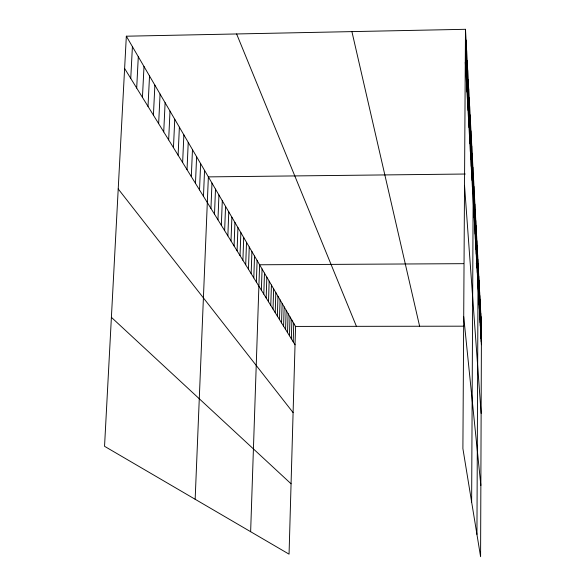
<?xml version="1.0" encoding="UTF-8"?>
<svg xmlns="http://www.w3.org/2000/svg" width="586" height="586" viewBox="0 0 586 586"><rect width="100%" height="100%" fill="white"/><g stroke="black" fill="none" stroke-linecap="round" stroke-linejoin="round"><path stroke-width="0.88" d="M475.078 234.056L475.195 209.7M475.378 239.256L475.488 215.172M475.664 244.34L475.773 220.519M475.949 249.306L476.059 225.742M476.228 254.163L476.33 230.847M476.499 258.909L476.601 235.836M476.762 263.554L476.865 240.721M477.019 268.088L477.121 245.497M477.275 272.534L477.37 250.163M477.517 276.878L477.619 254.734M477.766 281.126L477.854 259.21M476.938 534.381L478.095 263.59L476.264 263.605M478.235 289.367L478.323 267.883M478.462 293.366L478.55 272.087M478.681 297.278L478.769 276.204M478.901 301.109L478.989 280.24M479.114 304.867L479.202 284.188M479.326 308.551L479.414 288.07M479.531 312.155L479.612 291.865M479.736 315.7L479.817 295.593M479.934 319.172L480.015 299.248M480.124 322.578L480.205 302.837M480.315 325.919L480.395 306.353M480.505 329.2L480.579 309.811M480.688 332.423L480.762 313.202M480.872 335.58L480.945 316.528M481.047 338.686L481.121 319.795M481.216 341.733L481.289 323.003M465.482 29.3L462.896 448.59L480.586 556.7L481.458 326.16L465.482 29.3L126.334 36.207L104.542 446.305L289.059 554.158L295.556 326.424L126.334 36.207M465.863 72.532L466.06 40.068M466.434 82.458L466.624 50.484M466.976 92.068L467.167 60.57M467.511 101.378L467.694 70.335M468.024 110.388L468.199 79.791M468.522 119.126L468.69 88.962M469.005 127.594L469.174 97.855M469.474 135.813L469.635 106.476M469.928 143.79L470.089 114.856M470.368 151.532L470.521 122.987M470.8 159.055L470.954 130.89M471.217 166.365L471.364 138.567M471.62 173.478L471.767 146.031M472.016 180.385L472.155 153.298M472.404 187.11L472.536 160.359M472.77 193.658L472.909 167.237M471.635 501.975L473.268 173.939L471.488 173.954M473.481 206.06L473.605 180.276M473.818 211.942L473.942 186.451M474.14 217.67L474.264 192.479M474.462 223.266L474.579 198.354M474.777 228.723L474.887 204.096M287.543 332.621L288.1 313.635M289.462 335.741L290.019 316.916M291.352 338.803L291.894 320.139M293.212 341.814L293.747 323.311M275.215 312.631L275.838 292.604M277.368 316.125L277.984 296.274M279.478 319.546L280.079 299.878M281.551 322.908L282.144 303.416M283.58 326.204L284.166 306.881M285.58 329.442L286.151 310.287M263.795 294.121L264.484 273.127M266.169 297.966L266.842 277.178M268.498 301.746L269.164 281.148M270.776 305.445L271.428 285.045M273.017 309.071L273.655 288.861M251.152 273.625L251.921 251.577M253.789 277.896L254.536 256.067M256.368 282.078L257.1 260.47M250.64 531.707L259.613 264.777L463.482 263.671M261.371 290.187L262.074 268.996M240.026 255.584L240.861 232.613M242.897 260.243L243.717 237.513M245.71 264.799L246.508 242.304M248.464 269.26L249.24 246.992M227.859 235.858L228.767 211.883M231.001 240.963L231.895 217.245M234.078 245.944L234.949 222.482M237.088 250.823L237.938 227.602M217.955 219.809L218.937 195.013M221.34 225.288L222.292 200.771M224.636 230.635L225.566 206.389M195.153 499.272L208.367 176.884L465.277 174.027M210.945 208.448L211.978 183.081M214.498 214.198L215.501 189.117M195.468 183.352L196.61 156.726M199.526 189.923L200.632 163.626M203.467 196.317L204.551 170.343M182.634 162.534L183.865 134.868M187.029 169.669L188.231 142.354M191.307 176.606L192.479 149.635M173.456 147.657L174.76 119.251M178.107 155.202L179.375 127.177M158.652 123.661L160.073 94.068M163.728 131.894L165.113 102.711M168.665 139.893L170.006 111.106M148.009 106.41L149.525 75.975M153.415 115.164L154.88 85.16M136.692 88.054L138.296 56.725M142.442 97.379L144.002 66.504M130.751 78.429L132.414 46.631M295.556 326.424L463.746 326.182M111.391 317.341L291.066 483.787M118.218 188.956L293.095 412.603M124.62 68.481L295.036 344.773M236.619 33.959L356.42 326.336M351.915 31.615L419.62 326.248M463.709 316.623L480.857 485.442M464.522 185.352L481.128 413.379M465.277 62.263L481.392 344.722"/></g></svg>
